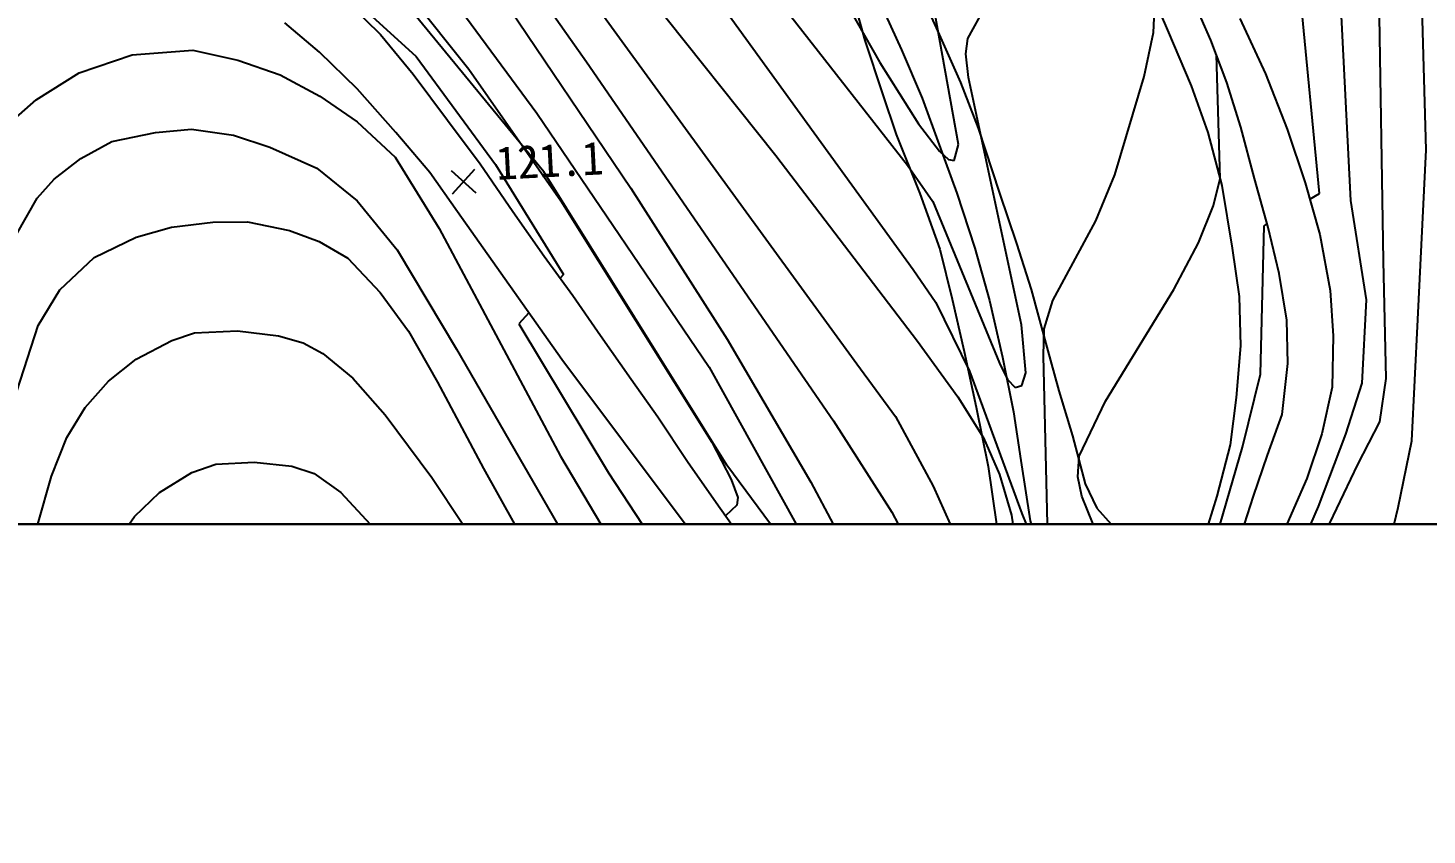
# Model space of a CAD drawing. Header units: millimetres. Extents: x 13158 to 13954, y 1103 to 1809.
# Drawn here: x 13566.5 to 13650.7, y 1394.6 to 1443.2 of the extents above; entities that cross this region are included whole.
import ezdxf
from ezdxf.xclip import XClip

# ---------------------------------------------------------------- set-up
doc = ezdxf.new("R2010")
doc.units = ezdxf.units.MM
doc.header["$LTSCALE"] = 10
doc.header["$MEASUREMENT"] = 0
doc.header["$XCLIPFRAME"] = 2
doc.layers.add('TX-PAPR', color=2, linetype='Continuous', plot=False)
doc.layers.add('TZ-BASE', color=253, linetype='Continuous')
doc.styles.add('HANA', font='GulimChe.ttf')

# ---------------------------------------------------------------- blocks, each defined once
blk = doc.blocks.new('JD-SGKLSNK8SGJS87')
at = {"layer": 'TZ-BASE'}
for p, q in [((346.281, -23.157, 115), (369.861, -52.809, 115)), ((345.949, -25.779, 116), (374.727, -65.347, 116)), ((354.71, -27.301, 114), (378.118, -59.663, 114)), ((347.557, -31.68, 117), (358.465, -47.163, 117)), ((345.162, -36.227, 119), (355.47, -50.256, 119)), ((371.374, -38.799, 112), (376.102, -47.208, 112)), ((392.569, -45.391, 114), (392.791, -40.783, 114)), ((402.558, -55.081, 116), (401.182, -40.742, 116)), ((342.093, -41.245, 121), (348.22, -46.842, 121)), ((355.89, -53.781, 112.967), (345.841, -41.536, 112.967)), ((352.485, -41.943, 118), (361.136, -54.766, 118)), ((377.868, -41.459, 104.683), (379.676, -45.524, 104.683)), ((380.834, -52.14, 112), (378.976, -41.75, 112)), ((393.438, -45.255, 104.683), (392.051, -42.026, 104.683)), ((404.453, -55.503, 117), (403.733, -41.482, 117)), ((406.413, -59.146, 118), (406.13, -41.563, 118)), ((347.654, -42.926, 120), (351.387, -47.605, 120)), ((374.285, -42.52, 112.967), (375.217, -45.874, 112.967)), ((408.978, -52.457, 119), (408.704, -42.518, 119)), ((344.206, -43.682, 93.154), (346.066, -45.522, 93.154)), ((369.606, -42.928, 113), (377.765, -53.389, 113)), ((376.137, -43.623), (377.417, -46.435)), ((396.033, -45.859, 93.154), (394.81, -43.067, 93.154)), ((381.398, -45.754, 113), (382.469, -43.834, 113)), ((397.769, -44.563, 113.533), (399.305, -47.889, 113.533)), ((342.39, -46.581, 113.533), (340.321, -44.815, 113.533)), ((392.015, -48.054, 114), (392.569, -45.391, 114)), ((394.86, -48.597, 104.683), (393.438, -45.255, 104.683)), ((346.066, -45.522, 93.154), (348.032, -47.91, 93.154)), ((375.217, -45.874, 112.967), (376.265, -49.079, 112.967)), ((379.676, -45.524, 104.683), (380.955, -48.412, 104.683)), ((381.285, -46.678, 113), (381.398, -45.754, 113)), ((396.996, -48.402, 93.154), (396.033, -45.859, 93.154)), ((327.933, -47.818, 122), (331.127, -46.735, 122)), ((331.127, -46.735, 122), (334.78, -46.461, 122)), ((334.78, -46.461, 122), (337.479, -47.07, 122)), ((337.479, -47.07, 122), (340.025, -47.937, 122)), ((344.66, -48.785, 113.533), (342.39, -46.581, 113.533)), ((348.22, -46.842, 121), (352.977, -53.344, 121)), ((377.417, -46.435), (378.658, -49.341)), ((381.44, -48.106, 113), (381.285, -46.678, 113)), ((396.585, -54.18, 115), (396.365, -46.737, 115)), ((325.351, -49.453, 122), (327.933, -47.818, 122)), ((340.025, -47.937, 122), (342.426, -49.228, 122)), ((348.032, -47.91, 93.154), (350.105, -50.676, 93.154)), ((351.387, -47.605, 120), (356.921, -55.527, 120)), ((358.465, -47.163, 117), (373.323, -68.773, 117)), ((376.102, -47.208, 112), (378.439, -50.884, 112)), ((399.305, -47.889, 113.533), (400.615, -51.21, 113.533)), ((346.998, -51.423, 113.533), (344.66, -48.785, 113.533)), ((380.955, -48.412, 104.683), (382.028, -51.164, 104.683)), ((384.627, -62.985, 113), (381.44, -48.106, 113)), ((390.241, -53.971, 114), (392.015, -48.054, 114)), ((395.857, -51.423, 104.683), (394.86, -48.597, 104.683)), ((397.824, -51.093, 93.154), (396.996, -48.402, 93.154)), ((323.119, -51.403, 122), (325.351, -49.453, 122)), ((342.426, -49.228, 122), (344.674, -50.777, 122)), ((376.265, -49.079, 112.967), (377.097, -51.526, 112.967)), ((378.658, -49.341), (379.674, -52.148)), ((355.47, -50.256, 119), (365.843, -65.531, 119)), ((332.538, -51.411, 123), (334.695, -51.215, 123)), ((334.695, -51.215, 123), (337.215, -51.583, 123)), ((344.674, -50.777, 122), (346.953, -52.908, 122)), ((350.105, -50.676, 93.154), (352.067, -53.31, 93.154)), ((378.439, -50.884, 112), (379.704, -52.542, 112)), ((382.028, -51.164, 104.683), (383.31, -55.071, 104.683)), ((398.647, -54.182, 93.154), (397.824, -51.093, 93.154)), ((400.615, -51.21, 113.533), (401.701, -54.435, 113.533)), ((328.035, -52.979, 123), (329.9, -51.965, 123)), ((329.9, -51.965, 123), (332.538, -51.411, 123)), ((337.215, -51.583, 123), (339.419, -52.302, 123)), ((349.039, -53.831, 113.533), (346.998, -51.423, 113.533)), ((377.097, -51.526, 112.967), (378.517, -55.094, 112.967)), ((379.674, -52.148), (380.744, -55.071)), ((380.589, -53.091, 112), (380.834, -52.14, 112)), ((396.697, -54.606, 104.683), (395.857, -51.423, 104.683)), ((326.434, -54.23, 123), (328.035, -52.979, 123)), ((339.419, -52.302, 123), (342.236, -53.571, 123)), ((346.953, -52.908, 122), (349.593, -57.187, 122)), ((369.861, -52.809, 115), (378.376, -63.977, 115)), ((379.704, -52.542, 112), (380.249, -53.036, 112)), ((408.471, -62.681, 119), (408.978, -52.457, 119)), ((342.236, -53.571, 123), (344.672, -55.527, 123)), ((350.703, -56.196, 113.533), (349.039, -53.831, 113.533)), ((350.327, -53.701, 121.062), (351.813, -55.039, 121.062)), ((350.4, -55.113, 121.062), (351.739, -53.627, 121.062)), ((352.067, -53.31, 93.154), (354.024, -56.168, 93.154)), ((352.977, -53.344, 121), (357.073, -59.963, 121)), ((366.897, -71.436, 112.967), (355.89, -53.781, 112.967)), ((377.765, -53.389, 113), (379.294, -55.564, 113)), ((380.249, -53.036, 112), (380.589, -53.091, 112)), ((325.41, -55.367, 123), (326.434, -54.23, 123)), ((389.113, -56.733, 114), (390.241, -53.971, 114)), ((396.176, -55.812, 115), (396.585, -54.18, 115)), ((397.321, -58.371, 104.683), (396.697, -54.606, 104.683)), ((399.472, -57.138, 93.154), (398.647, -54.182, 93.154)), ((401.701, -54.435, 113.533), (402.579, -57.561, 113.533)), ((323.501, -58.716, 123), (325.41, -55.367, 123)), ((344.672, -55.527, 123), (347.077, -58.485, 123)), ((356.921, -55.527, 120), (366.007, -70.061, 120)), ((361.136, -54.766, 118), (366.928, -63.858, 118)), ((378.517, -55.094, 112.967), (379.713, -58.433, 112.967)), ((380.744, -55.071), (381.828, -58.37)), ((383.31, -55.071, 104.683), (384.323, -58.104, 104.683)), ((401.978, -55.42, 116), (402.558, -55.081, 116)), ((405.391, -61.489, 117), (404.453, -55.503, 117)), ((356.97, -65.082, 113.533), (350.703, -56.196, 113.533)), ((354.024, -56.168, 93.154), (355.91, -58.858, 93.154)), ((379.294, -55.564, 113), (383.299, -65.3, 113)), ((395.282, -58.05, 115), (396.176, -55.812, 115)), ((331.367, -57.722, 124), (333.502, -57.111, 124)), ((333.502, -57.111, 124), (335.987, -56.814, 124)), ((335.987, -56.814, 124), (338.07, -56.789, 124)), ((338.07, -56.789, 124), (340.598, -57.323, 124)), ((349.593, -57.187, 122), (356.894, -70.889, 122)), ((386.511, -61.52, 114), (389.113, -56.733, 114)), ((399.018, -65.96, 116), (399.225, -57.024, 116)), ((399.225, -57.024, 116), (399.41, -56.917, 116)), ((400.129, -59.903, 93.154), (399.472, -57.138, 93.154)), ((328.847, -58.937, 124), (331.367, -57.722, 124)), ((340.598, -57.323, 124), (342.383, -57.98, 124)), ((342.383, -57.98, 124), (344.102, -58.974, 124)), ((393.801, -60.865, 115), (395.282, -58.05, 115)), ((402.579, -57.561, 113.533), (403.21, -60.929, 113.533)), ((347.077, -58.485, 123), (350.64, -64.466, 123)), ((355.91, -58.858, 93.154), (357.649, -61.223, 93.154)), ((379.713, -58.433, 112.967), (380.462, -61.445, 112.967)), ((381.828, -58.37), (382.706, -61.534)), ((384.323, -58.104, 104.683), (385.206, -60.873, 104.683)), ((397.75, -61.283, 104.683), (397.321, -58.371, 104.683)), ((326.781, -60.878, 124), (328.847, -58.937, 124)), ((344.102, -58.974, 124), (346.044, -61.039, 124)), ((378.118, -59.663, 114), (379.474, -61.643, 114)), ((406.574, -66.214, 118), (406.413, -59.146, 118)), ((357.073, -59.963, 121), (356.88, -60.177, 121)), ((400.598, -62.703, 93.154), (400.129, -59.903, 93.154)), ((325.476, -63.03, 124), (326.781, -60.878, 124)), ((346.044, -61.039, 124), (347.749, -63.367, 124)), ((357.649, -61.223, 93.154), (359.312, -63.625, 93.154)), ((385.206, -60.873, 104.683), (386.156, -64.34, 104.683)), ((389.685, -67.585, 115), (393.801, -60.865, 115)), ((397.819, -64.266, 104.683), (397.75, -61.283, 104.683)), ((403.21, -60.929, 113.533), (403.377, -63.649, 113.533)), ((354.991, -62.275, 121), (354.394, -62.936, 121)), ((379.474, -61.643, 114), (381.509, -65.788, 114)), ((380.462, -61.445, 112.967), (381.189, -64.588, 112.967)), ((382.706, -61.534), (383.486, -64.943)), ((385.99, -63.24, 114), (386.511, -61.52, 114)), ((405.132, -66.497, 117), (405.391, -61.489, 117)), ((324.184, -67.014, 124), (325.476, -63.03, 124)), ((354.394, -62.936, 121), (359.781, -71.905, 121)), ((384.901, -65.876, 113), (384.627, -62.985, 113)), ((400.653, -65.326, 93.154), (400.598, -62.703, 93.154)), ((408.124, -69.983, 119), (408.471, -62.681, 119)), ((331.378, -65.054, 125), (333.509, -63.939, 125)), ((333.509, -63.939, 125), (334.877, -63.482, 125)), ((334.877, -63.482, 125), (337.461, -63.35, 125)), ((337.461, -63.35, 125), (339.938, -63.647, 125)), ((339.938, -63.647, 125), (341.409, -64.084, 125)), ((347.749, -63.367, 124), (349.493, -66.442, 124)), ((359.312, -63.625, 93.154), (361.142, -66.256, 93.154)), ((366.928, -63.858, 118), (371.965, -72.464, 118)), ((385.963, -64.856, 114), (385.99, -63.24, 114)), ((403.377, -63.649, 113.533), (403.331, -66.744, 113.533)), ((341.409, -64.084, 125), (342.6, -64.715, 125)), ((342.6, -64.715, 125), (344.397, -66.194, 125)), ((350.64, -64.466, 123), (362.564, -85.102, 123)), ((378.376, -63.977, 115), (380.801, -67.323, 115)), ((381.189, -64.588, 112.967), (381.913, -67.939, 112.967)), ((386.156, -64.34, 104.683), (386.873, -66.974, 104.683)), ((397.566, -67.357, 104.683), (397.819, -64.266, 104.683)), ((329.702, -66.384, 125), (331.378, -65.054, 125)), ((365.521, -76.493, 113.533), (356.97, -65.082, 113.533)), ((365.843, -65.531, 119), (371.706, -76.151, 119)), ((374.727, -65.347, 116), (377.047, -68.506, 116)), ((383.299, -65.3, 113), (383.783, -66.291, 113)), ((383.486, -64.943), (384.155, -68.236)), ((386.204, -74.983, 114), (385.963, -64.856, 114)), ((400.325, -68.38, 93.154), (400.653, -65.326, 93.154)), ((328.298, -67.96, 125), (329.702, -66.384, 125)), ((344.397, -66.194, 125), (346.353, -68.416, 125)), ((349.493, -66.442, 124), (352.265, -71.631, 124)), ((361.142, -66.256, 93.154), (362.751, -68.525, 93.154)), ((381.509, -65.788, 114), (384.65, -74.344, 114)), ((383.783, -66.291, 113), (384.261, -66.769, 113)), ((384.654, -66.638, 113), (384.901, -65.876, 113)), ((397.932, -70.362, 116), (399.018, -65.96, 116)), ((406.191, -68.835, 118), (406.574, -66.214, 118)), ((380.801, -67.323, 115), (382.338, -69.792, 115)), ((384.261, -66.769, 113), (384.654, -66.638, 113)), ((386.873, -66.974, 104.683), (387.701, -69.666, 104.683)), ((403.331, -66.744, 113.533), (402.705, -69.546, 113.533)), ((404.147, -69.567, 117), (405.132, -66.497, 117)), ((327.201, -69.777, 125), (328.298, -67.96, 125)), ((381.913, -67.939, 112.967), (382.635, -71.516, 112.967)), ((388.092, -70.899, 115), (389.685, -67.585, 115)), ((397.204, -70.221, 104.683), (397.566, -67.357, 104.683)), ((346.353, -68.416, 125), (349.147, -72.187, 125)), ((362.751, -68.525, 93.154), (364.541, -71.212, 93.154)), ((373.323, -68.773, 117), (376.823, -74.277, 117)), ((377.047, -68.506, 116), (379.318, -72.712, 116)), ((384.155, -68.236), (384.602, -71.167)), ((399.44, -70.838, 93.154), (400.325, -68.38, 93.154)), ((404.867, -71.402, 118), (406.191, -68.835, 118)), ((326.272, -72.108, 125), (327.201, -69.777, 125)), ((382.338, -69.792, 115), (383.311, -71.996, 115)), ((387.701, -69.666, 104.683), (388.469, -72.565, 104.683)), ((402.705, -69.546, 113.533), (401.798, -72.232, 113.533)), ((402.501, -73.919, 117), (404.147, -69.567, 117)), ((366.007, -70.061, 120), (367.16, -72.305, 120)), ((392.819, -87.892, 116), (397.932, -70.362, 116)), ((396.404, -73.304, 104.683), (397.204, -70.221, 104.683)), ((407.292, -73.981, 119), (408.124, -69.983, 119)), ((334.727, -71.886, 126), (336.152, -71.385, 126)), ((336.152, -71.385, 126), (338.475, -71.255, 126)), ((338.475, -71.255, 126), (340.739, -71.49, 126)), ((340.739, -71.49, 126), (342.074, -71.935, 126)), ((356.894, -70.889, 122), (364.074, -83.012, 122)), ((364.541, -71.212, 93.154), (366.26, -73.691, 93.154)), ((383.404, -93.701, 112.967), (366.897, -71.436, 112.967)), ((382.635, -71.516, 112.967), (383.148, -75.148, 112.967)), ((384.602, -71.167), (385.153, -74.78)), ((388.022, -72.137, 115), (388.092, -70.899, 115)), ((398.592, -73.298, 93.154), (399.44, -70.838, 93.154)), ((403.178, -74.924, 118), (404.867, -71.402, 118)), ((324.947, -76.73, 125), (326.272, -72.108, 125)), ((332.774, -73.079, 126), (334.727, -71.886, 126)), ((342.074, -71.935, 126), (343.69, -73.088, 126)), ((349.147, -72.187, 125), (352.166, -76.74, 125)), ((352.265, -71.631, 124), (361.13, -87.612, 124)), ((359.781, -71.905, 121), (365.602, -80.825, 121)), ((367.16, -72.305, 120), (367.557, -73.375, 120)), ((383.311, -71.996, 115), (384.037, -74.445, 115)), ((388.265, -73.314, 115), (388.022, -72.137, 115)), ((401.798, -72.232, 113.533), (400.45, -75.345, 113.533)), ((331.276, -74.527, 126), (332.774, -73.079, 126)), ((343.69, -73.088, 126), (345.704, -75.27, 126)), ((371.965, -72.464, 118), (376.263, -80.663, 118)), ((379.318, -72.712, 116), (381.462, -77.488, 116)), ((388.469, -72.565, 104.683), (389.166, -74.027, 104.683)), ((366.26, -73.691, 93.154), (367.924, -76.056, 93.154)), ((367.498, -73.85, 120), (366.826, -74.495, 120)), ((367.557, -73.375, 120), (367.498, -73.85, 120)), ((389.08, -75.323, 115), (388.265, -73.314, 115)), ((389.166, -74.027, 104.683), (390.892, -75.997, 104.683)), ((395.551, -76.065, 104.683), (396.404, -73.304, 104.683)), ((397.723, -76.003, 93.154), (398.592, -73.298, 93.154)), ((401.019, -77.43, 117), (402.501, -73.919, 117)), ((406.093, -78.934, 119), (407.292, -73.981, 119)), ((330.016, -76.285, 126), (331.276, -74.527, 126)), ((376.823, -74.277, 117), (378.836, -78.081, 117)), ((384.037, -74.445, 115), (385.584, -84.893, 115)), ((384.65, -74.344, 114), (385.116, -75.479, 114)), ((385.153, -74.78), (385.917, -78.056)), ((385.842, -75.709, 114), (386.204, -74.983, 114)), ((401.592, -78.069, 118), (403.178, -74.924, 118))]:
    blk.add_line(p, q, dxfattribs=at)
at = {"layer": 'TZ-BASE', "style": 'HANA'}
blk.add_text('121.1', height=2, rotation=2.98923, dxfattribs=at).set_placement((353.067, -54.266, 121.062))

msp = doc.modelspace()

# ---------------------------------------------------------------- linework, layer by layer
at = {"layer": 'TX-PAPR', "flags": 128}
msp.add_lwpolyline([(13941.675, 1413.34), (13241.675, 1413.34), (13241.675, 1563.34), (13941.675, 1563.34)], close=True, dxfattribs=at)

# ---------------------------------------------------------------- block references
at = {"layer": 'TZ-BASE'}
ref = msp.add_blockref('JD-SGKLSNK8SGJS87', (13241.675, 1488.34), dxfattribs=at)
XClip(ref).set_block_clipping_path([(0, -75), (699.9999999994, 75)])

doc.saveas('drawing.dxf')
